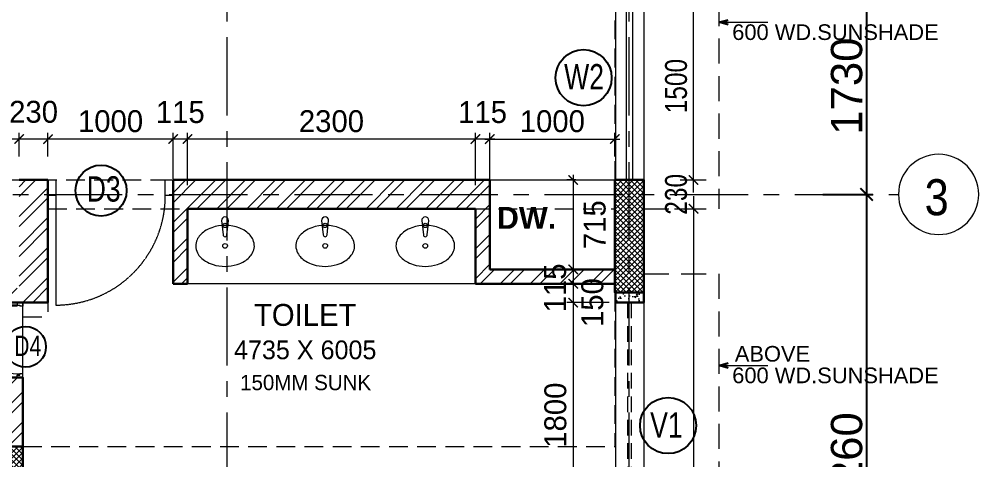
# Model space of a CAD drawing. Header units: millimetres. Extents: x -286480 to 108094, y -227925 to 10018.
# Drawn here: x -11843 to -4176, y -99844 to -96322 of the extents above; entities that cross this region are included whole.
import ezdxf
from ezdxf.enums import TextEntityAlignment as Align

# ---------------------------------------------------------------- set-up
doc = ezdxf.new("R2010")
doc.units = ezdxf.units.MM
doc.header["$LTSCALE"] = 100
doc.header["$MEASUREMENT"] = 0
doc.header["$PDMODE"] = 67
for name, pattern in [('CENTER', [2, 1.25, -0.25, 0.25, -0.25]), ('DASHED', [0.75, 0.5, -0.25]), ('DASHED2', [0.375, 0.25, -0.125])]:
    doc.linetypes.add(name, pattern=pattern)
doc.layers.get('0').update_dxf_attribs({"lineweight": 25})
for name, color, linetype, lineweight in [('A-ANNO-COLUMN-HATCH', 253, 'Continuous', 9), ('A-ANNO-DOOR', 40, 'Continuous', 18), ('A-ANNO-FIXTURE', 31, 'Continuous', 15), ('A-ANNO-GRID', 251, 'CENTER', 9), ('A-ANNO-TEXT', 7, 'Continuous', 25), ('A-ANNO-WALL', 1, 'Continuous', 30), ('AAC BLOCK HATCH', 253, 'Continuous', 5), ('ACC BLOCK', 211, 'Continuous', 30), ('beam', 3, 'Continuous', 20), ('dim', 7, 'Continuous', 13), ('DW-NO', 7, 'Continuous', 25), ('GLASS', 150, 'Continuous', 5), ('GRID TAB', 21, 'Continuous', 5), ('projection', 200, 'DASHED', 18), ('S-COL', 4, 'Continuous', 30), ('text', 7, 'Continuous', 9), ('WALL HATCH', 24, 'Continuous', 9)]:
    doc.layers.add(name, color=color, linetype=linetype, lineweight=lineweight)
doc.layers.add('DIM1', color=132, linetype='Continuous')
doc.styles.add('ARIAL', font='arial.ttf', dxfattribs={"width": 0.8})
doc.styles.add('CENTURY-GOTHIC', font='GOTHIC.TTF', dxfattribs={"height": 175})
doc.styles.add('GOTHIC-TITLE', font='GOTHIC.TTF', dxfattribs={"width": 0.9, "height": 20})
doc.styles.add('SIZE', font='arial.ttf', dxfattribs={"width": 0.75, "height": 200})
doc.styles.get("Standard").update_dxf_attribs({"font": 'sanss___.ttf'})
doc.styles.add('Tower', font='arial.ttf', dxfattribs={"height": 250})
doc.dimstyles.new('1.125', dxfattribs={"dimtxt": 175, "dimasz": 75, "dimexe": 50, "dimexo": 50, "dimgap": 50, "dimtad": 1, "dimdec": 0, "dimrnd": 5, "dimzin": 0, "dimdsep": 46, "dimtxsty": 'CENTURY-GOTHIC', "dimblk": 'ARCHTICK', "dimcen": 5, "dimdle": 40, "dimclrd": 256, "dimclre": 8, "dimclrt": 213, "dimadec": 0, "dimazin": 0, "dimtfac": 1, "dimtdec": 0, "dimtofl": 0, "dimtmove": 2, "dimatfit": 2, "dimldrblk": 'OPEN30', "dimfxl": 80, "dimtolj": 1, "dimtzin": 0, "dimlwd": 15, "dimlwe": 9, "dimarcsym": 1})
doc.dimstyles.new('D 75', dxfattribs={"dimtxt": 175, "dimasz": 75, "dimexe": 100, "dimexo": 100, "dimgap": 50, "dimtad": 1, "dimdec": 0, "dimrnd": 5, "dimzin": 0, "dimdsep": 46, "dimtxsty": 'ARIAL', "dimblk": 'ARCHTICK', "dimcen": 0.09, "dimdle": 100, "dimclrd": 256, "dimclrt": 256, "dimadec": 0, "dimazin": 0, "dimtfac": 1, "dimtdec": 0, "dimtix": 1, "dimtofl": 0, "dimtmove": 1, "dimatfit": 3, "dimfxl": 135, "dimtolj": 1, "dimtzin": 0, "dimlwd": 9, "dimlwe": 9, "dimarcsym": 0})
doc.dimstyles.new('IIITD_WD_L @ 100', dxfattribs={"dimscale": 100, "dimtxt": 2.5, "dimasz": 1, "dimexe": 0.5, "dimexo": 0.25, "dimgap": 0.3, "dimtad": 1, "dimdec": 0, "dimrnd": 1, "dimzin": 0, "dimdsep": 46, "dimtxsty": 'Standard', "dimblk": 'ARCHTICK', "dimcen": 0.2, "dimdle": 1, "dimclrd": 8, "dimclre": 8, "dimadec": 0, "dimazin": 0, "dimtfac": 1, "dimtdec": 0, "dimtofl": 0, "dimtmove": 0, "dimatfit": 0, "dimfxl": 2, "dimtolj": 1, "dimtzin": 0, "dimlwd": -1, "dimlwe": -1, "dimarcsym": 0})
pattern_1 = [(45, (15.22, 34476.79), (-119.32427, 119.32427), []), (45, (94.77, 34476.79), (-119.32427, 119.32427), [])]

# ---------------------------------------------------------------- blocks, each defined once
blk = doc.blocks.new('_ArchTick')
at = {"const_width": 0.15}
blk.add_lwpolyline([(-0.5, -0.5), (0.5, 0.5)], dxfattribs=at)
blk = doc.blocks.new('*D47')
at = {"layer": 'Defpoints', "color": 0, "ltscale": 0.1, "transparency": 16777216}
for p in [(-6707.7, -97836.3), (-6671.8, -103841.7, 11.6), (-6459.1, -103841.8)]:
    blk.add_point(p, dxfattribs=at)
at = {"layer": 'dim', "lineweight": 9, "ltscale": 0.1, "transparency": 16777216}
blk.add_line((-6454.7, -97736.5), (-6459.2, -103941.8), dxfattribs=at)
at = {"layer": 'dim', "color": 0, "lineweight": 9, "ltscale": 0.1, "transparency": 16777216}
for p, q in [((-6607.7, -97836.4), (-6354.8, -97836.5)), ((-6571.8, -103841.8), (-6359.1, -103841.9))]:
    blk.add_line(p, q, dxfattribs=at)
at = {"layer": 'dim', "lineweight": 9, "ltscale": 0.1, "transparency": 16777216, "xscale": 75, "yscale": 75, "zscale": 75}
for p, rotation in [((-6454.8, -97836.5), 89.95871257011112), ((-6459.1, -103841.8), 269.9587125701111)]:
    blk.add_blockref('_ArchTick', p, dxfattribs=dict(at, rotation=rotation))
at = {"layer": 'dim', "ltscale": 0.1, "transparency": 16777216, "insert": (-6596.3, -100839), "char_height": 175, "attachment_point": 5, "rotation": 89.95871, "style": 'ARIAL'}
blk.add_mtext('\\A1;6005', dxfattribs=at)
blk = doc.blocks.new('*D49')
at = {"layer": 'Defpoints', "color": 0, "ltscale": 0.1, "transparency": 16777216}
for p in [(-6662, -97606.8), (-6454.7, -97606.8), (-6697.7, -97836.3, 3)]:
    blk.add_point(p, dxfattribs=at)
at = {"layer": 'dim', "color": 0, "lineweight": 9, "ltscale": 0.1, "transparency": 16777216}
for p, q in [((-6562, -97606.8), (-6354.7, -97606.8)), ((-6597.7, -97836.3), (-6354.7, -97836.3))]:
    blk.add_line(p, q, dxfattribs=at)
at = {"layer": 'dim', "lineweight": 9, "ltscale": 0.1, "transparency": 16777216}
for p, q in [((-6454.7, -97606.8), (-6454.7, -97531.8)), ((-6454.7, -97836.3), (-6454.7, -97911.3))]:
    blk.add_line(p, q, dxfattribs=at)
at = {"layer": 'dim', "lineweight": 9, "ltscale": 0.1, "transparency": 16777216, "xscale": 75, "yscale": 75, "zscale": 75}
for p, rotation in [((-6454.7, -97606.8), 270), ((-6454.7, -97836.3), 90)]:
    blk.add_blockref('_ArchTick', p, dxfattribs=dict(at, rotation=rotation))
at = {"layer": 'dim', "ltscale": 0.1, "transparency": 16777216, "insert": (-6594.1, -97721.5), "char_height": 175, "attachment_point": 5, "rotation": 90, "style": 'ARIAL'}
blk.add_mtext('\\A1;230', dxfattribs=at)
blk = doc.blocks.new('*D50')
at = {"layer": 'Defpoints', "color": 0, "ltscale": 0.1, "transparency": 16777216}
for p in [(-6791, -96106.1), (-6454.7, -96106.1), (-6652, -97606.8)]:
    blk.add_point(p, dxfattribs=at)
at = {"layer": 'dim', "lineweight": 9, "ltscale": 0.1, "transparency": 16777216}
blk.add_line((-6454.7, -97706.8), (-6454.7, -96006.1), dxfattribs=at)
at = {"layer": 'dim', "color": 0, "lineweight": 9, "ltscale": 0.1, "transparency": 16777216}
for p, q in [((-6691, -96106.1), (-6354.7, -96106.1)), ((-6552, -97606.8), (-6354.7, -97606.8))]:
    blk.add_line(p, q, dxfattribs=at)
at = {"layer": 'dim', "lineweight": 9, "ltscale": 0.1, "transparency": 16777216, "xscale": 75, "yscale": 75, "zscale": 75}
for p, rotation in [((-6454.7, -96106.1), 90), ((-6454.7, -97606.8), 270)]:
    blk.add_blockref('_ArchTick', p, dxfattribs=dict(at, rotation=rotation))
at = {"layer": 'dim', "ltscale": 0.1, "transparency": 16777216, "insert": (-6594.1, -96856.4), "char_height": 175, "attachment_point": 5, "rotation": 90, "style": 'ARIAL'}
blk.add_mtext('\\A1;1500', dxfattribs=at)
blk = doc.blocks.new('ABL_Door_S - 1000 x 2100-11-3 Second Floor Lvl')
for p, q in [((-500, 37.5), (-450, 37.5)), ((-500, -37.5), (-500, 37.5)), ((-450, 37.5), (-450, -2.5)), ((450, 37.5), (450, -2.5)), ((500, 37.5), (450, 37.5)), ((500, -37.5), (500, 37.5)), ((-500, -37.5), (-465, -37.5)), ((-465, -2.5), (-450, -2.5)), ((-465, -37.5), (-465, -2.5)), ((-450, -37.5), (-465, -37.5)), ((465, -2.5), (450, -2.5)), ((465, -37.5), (465, -2.5)), ((500, -37.5), (465, -37.5))]:
    blk.add_line(p, q)
at = {"lineweight": 18}
for p, q in [((-465, -37.5), (-465, -902.4)), ((-450, -37.5), (-450, -902.5))]:
    blk.add_line(p, q, dxfattribs=at)
blk.add_arc((-450, -2.5), 900, 269.04503, 0)
blk = doc.blocks.new('door-700')
at = {"linetype": 'Continuous'}
for p, q in [((-50, 100), (-50, 800)), ((-800, 100), (-800, 0)), ((0, 100), (0, 0))]:
    blk.add_line(p, q, dxfattribs=at)
at = {"linetype": 'DASHED2', "ltscale": 0.1}
blk.add_arc((-50, 100), 700, 90, 180, dxfattribs=at)
at = {"linetype": 'Continuous'}
for points in [[(-750, 0), (-800, 0), (-800, 100), (-750, 100)], [(0, 0), (-50, 0), (-50, 100), (0, 100)]]:
    blk.add_3dface(points, dxfattribs=at)
blk = doc.blocks.new('A$C618E22CC-flat-4')
at = {"ltscale": 0.005}
for p, q in [((229.2, -124.8), (122.1, -168.1)), ((149.2, -217.7), (243.5, -151.1))]:
    blk.add_line(p, q, dxfattribs=at)
at = {"ltscale": 0.005, "elevation": 0}
blk.add_lwpolyline([(426.4, -301.1, 0.121913), (468.7, -261.9, 0.073987), (487.8, -221.3, 0.061779), (496.1, -172.9, 0.061635), (491.2, -108.7, 0.150175), (399.1, 60.4, 0.061576), (347.8, 99.3, 0.060614), (302.5, 118.5, 0.07262), (258, 124.6, 0.233645), (164.7, 78.2, 0.076611), (143.6, 39.5, 0.064134), (133, -7.5, 0.05407), (133.6, -60, 0.177775), (237.1, -258.6, 0.063284), (289.1, -294.9, 0.062742), (334.4, -311.7, 0.075083), (378.5, -315.1, 0.10593)], format="xyb", close=True, dxfattribs=at)
at = {"ltscale": 0.005}
for centre, major_axis in [((314.1, -95.5), (8.7, -16.5)), ((170.5, -173.8), (8.3, -15.7))]:
    blk.add_ellipse(centre, major_axis=major_axis, ratio=0.999906, dxfattribs=at)
for centre, major_axis, start_param, end_param in [((236.3, -137.9), (7, -13.3), 0.014498, 3.156088), ((136.3, -192.5), (-13.2, 25), 0.038667, 3.131918)]:
    blk.add_ellipse(centre, major_axis=major_axis, ratio=0.999906, start_param=start_param, end_param=end_param, dxfattribs=at)
blk = doc.blocks.new('*D80')
at = {"layer": 'Defpoints', "color": 0, "ltscale": 0.1, "transparency": 16777216}
for p in [(-7083.3, -97279.8), (-7083.3, -97469.6), (-8083.3, -97679.9)]:
    blk.add_point(p, dxfattribs=at)
at = {"layer": 'dim', "lineweight": 15, "ltscale": 0.1, "transparency": 16777216}
blk.add_line((-8123.3, -97279.8), (-7043.3, -97279.8), dxfattribs=at)
at = {"layer": 'dim', "color": 8, "lineweight": 9, "ltscale": 0.1, "transparency": 16777216}
for p, q in [((-8083.3, -97629.9), (-8083.3, -97229.8)), ((-7083.3, -97419.6), (-7083.3, -97229.8))]:
    blk.add_line(p, q, dxfattribs=at)
at = {"layer": 'dim', "lineweight": 15, "ltscale": 0.1, "transparency": 16777216, "xscale": 75, "yscale": 75, "zscale": 75, "rotation": 180}
blk.add_blockref('_ArchTick', (-8083.3, -97279.8), dxfattribs=at)
at = {"layer": 'dim', "lineweight": 15, "ltscale": 0.1, "transparency": 16777216, "xscale": 75, "yscale": 75, "zscale": 75}
blk.add_blockref('_ArchTick', (-7083.3, -97279.8), dxfattribs=at)
at = {"layer": 'dim', "color": 213, "ltscale": 0.1, "transparency": 16777216, "insert": (-7583.3, -97137.9), "char_height": 175, "attachment_point": 5, "style": 'CENTURY-GOTHIC'}
blk.add_mtext('\\A1;1000', dxfattribs=at)
blk = doc.blocks.new('_Open30')
at = {"color": 0, "linetype": 'ByBlock', "lineweight": -2}
for p, q in [((-1, 0.27), (0, 0)), ((0, 0), (-1, -0.27)), ((0, 0), (-1, 0))]:
    blk.add_line(p, q, dxfattribs=at)
blk = doc.blocks.new('*D81')
at = {"layer": 'Defpoints', "color": 0, "ltscale": 0.1, "transparency": 16777216}
for p in [(-8198.3, -97279.8), (-8083.3, -97679.9), (-8198.3, -97699.6)]:
    blk.add_point(p, dxfattribs=at)
at = {"layer": 'dim', "lineweight": 15, "ltscale": 0.1, "transparency": 16777216}
blk.add_line((-8043.3, -97279.8), (-8238.3, -97279.8), dxfattribs=at)
at = {"layer": 'dim', "color": 8, "lineweight": 9, "ltscale": 0.1, "transparency": 16777216}
for p, q in [((-8198.3, -97649.6), (-8198.3, -97229.8)), ((-8083.3, -97629.9), (-8083.3, -97229.8))]:
    blk.add_line(p, q, dxfattribs=at)
at = {"layer": 'dim', "lineweight": 15, "ltscale": 0.1, "transparency": 16777216, "xscale": 75, "yscale": 75, "zscale": 75, "rotation": 180}
blk.add_blockref('_ArchTick', (-8198.3, -97279.8), dxfattribs=at)
at = {"layer": 'dim', "lineweight": 15, "ltscale": 0.1, "transparency": 16777216, "xscale": 75, "yscale": 75, "zscale": 75}
blk.add_blockref('_ArchTick', (-8083.3, -97279.8), dxfattribs=at)
at = {"layer": 'dim', "color": 213, "ltscale": 0.1, "transparency": 16777216, "insert": (-8140.8, -97065.1), "char_height": 175, "attachment_point": 5, "style": 'CENTURY-GOTHIC'}
blk.add_mtext('\\A1;115', dxfattribs=at)
blk = doc.blocks.new('*D82')
at = {"layer": 'Defpoints', "color": 0, "ltscale": 0.1, "transparency": 16777216}
for p in [(-10498.3, -97279.8), (-10498.3, -97699.6), (-8198.3, -97699.6)]:
    blk.add_point(p, dxfattribs=at)
at = {"layer": 'dim', "lineweight": 15, "ltscale": 0.1, "transparency": 16777216}
blk.add_line((-8158.3, -97279.8), (-10538.3, -97279.8), dxfattribs=at)
at = {"layer": 'dim', "color": 8, "lineweight": 9, "ltscale": 0.1, "transparency": 16777216}
for p, q in [((-10498.3, -97649.6), (-10498.3, -97229.8)), ((-8198.3, -97649.6), (-8198.3, -97229.8))]:
    blk.add_line(p, q, dxfattribs=at)
at = {"layer": 'dim', "lineweight": 15, "ltscale": 0.1, "transparency": 16777216, "xscale": 75, "yscale": 75, "zscale": 75, "rotation": 180}
blk.add_blockref('_ArchTick', (-10498.3, -97279.8), dxfattribs=at)
at = {"layer": 'dim', "lineweight": 15, "ltscale": 0.1, "transparency": 16777216, "xscale": 75, "yscale": 75, "zscale": 75}
blk.add_blockref('_ArchTick', (-8198.3, -97279.8), dxfattribs=at)
at = {"layer": 'dim', "color": 213, "ltscale": 0.1, "transparency": 16777216, "insert": (-9348.3, -97137.9), "char_height": 175, "attachment_point": 5, "style": 'CENTURY-GOTHIC'}
blk.add_mtext('\\A1;2300', dxfattribs=at)
blk = doc.blocks.new('*D83')
at = {"layer": 'Defpoints', "color": 0, "ltscale": 0.1, "transparency": 16777216}
for p in [(-10613.3, -97279.8), (-10613.3, -97648.2), (-10498.3, -97699.6)]:
    blk.add_point(p, dxfattribs=at)
at = {"layer": 'dim', "lineweight": 15, "ltscale": 0.1, "transparency": 16777216}
blk.add_line((-10458.3, -97279.8), (-10653.3, -97279.8), dxfattribs=at)
at = {"layer": 'dim', "color": 8, "lineweight": 9, "ltscale": 0.1, "transparency": 16777216}
for p, q in [((-10613.3, -97598.2), (-10613.3, -97229.8)), ((-10498.3, -97649.6), (-10498.3, -97229.8))]:
    blk.add_line(p, q, dxfattribs=at)
at = {"layer": 'dim', "lineweight": 15, "ltscale": 0.1, "transparency": 16777216, "xscale": 75, "yscale": 75, "zscale": 75, "rotation": 180}
blk.add_blockref('_ArchTick', (-10613.3, -97279.8), dxfattribs=at)
at = {"layer": 'dim', "lineweight": 15, "ltscale": 0.1, "transparency": 16777216, "xscale": 75, "yscale": 75, "zscale": 75}
blk.add_blockref('_ArchTick', (-10498.3, -97279.8), dxfattribs=at)
at = {"layer": 'dim', "color": 213, "ltscale": 0.1, "transparency": 16777216, "insert": (-10555.8, -97065.1), "char_height": 175, "attachment_point": 5, "style": 'CENTURY-GOTHIC'}
blk.add_mtext('\\A1;115', dxfattribs=at)
blk = doc.blocks.new('*D84')
at = {"layer": 'Defpoints', "color": 0, "ltscale": 0.1, "transparency": 16777216}
for p in [(-11613.3, -97279.8), (-11613.3, -97469.5, 11.6), (-10613.3, -97648.2)]:
    blk.add_point(p, dxfattribs=at)
at = {"layer": 'dim', "lineweight": 15, "ltscale": 0.1, "transparency": 16777216}
blk.add_line((-10573.3, -97279.8), (-11653.3, -97279.8), dxfattribs=at)
at = {"layer": 'dim', "color": 8, "lineweight": 9, "ltscale": 0.1, "transparency": 16777216}
for p, q in [((-11613.3, -97419.5), (-11613.3, -97229.8)), ((-10613.3, -97598.2), (-10613.3, -97229.8))]:
    blk.add_line(p, q, dxfattribs=at)
at = {"layer": 'dim', "lineweight": 15, "ltscale": 0.1, "transparency": 16777216, "xscale": 75, "yscale": 75, "zscale": 75, "rotation": 180}
blk.add_blockref('_ArchTick', (-11613.3, -97279.8), dxfattribs=at)
at = {"layer": 'dim', "lineweight": 15, "ltscale": 0.1, "transparency": 16777216, "xscale": 75, "yscale": 75, "zscale": 75}
blk.add_blockref('_ArchTick', (-10613.3, -97279.8), dxfattribs=at)
at = {"layer": 'dim', "color": 213, "ltscale": 0.1, "transparency": 16777216, "insert": (-11113.3, -97137.9), "char_height": 175, "attachment_point": 5, "style": 'CENTURY-GOTHIC'}
blk.add_mtext('\\A1;1000', dxfattribs=at)
blk = doc.blocks.new('*D85')
at = {"layer": 'Defpoints', "color": 0, "ltscale": 0.1, "transparency": 16777216}
for p in [(-11843.3, -97279.8), (-11843.3, -97469.5), (-11613.3, -97469.5, 11.6)]:
    blk.add_point(p, dxfattribs=at)
at = {"layer": 'dim', "lineweight": 15, "ltscale": 0.1, "transparency": 16777216}
blk.add_line((-11573.3, -97279.8), (-11883.3, -97279.8), dxfattribs=at)
at = {"layer": 'dim', "color": 8, "lineweight": 9, "ltscale": 0.1, "transparency": 16777216}
for p, q in [((-11843.3, -97419.5), (-11843.3, -97229.8)), ((-11613.3, -97419.5), (-11613.3, -97229.8))]:
    blk.add_line(p, q, dxfattribs=at)
at = {"layer": 'dim', "lineweight": 15, "ltscale": 0.1, "transparency": 16777216, "xscale": 75, "yscale": 75, "zscale": 75, "rotation": 180}
blk.add_blockref('_ArchTick', (-11843.3, -97279.8), dxfattribs=at)
at = {"layer": 'dim', "lineweight": 15, "ltscale": 0.1, "transparency": 16777216, "xscale": 75, "yscale": 75, "zscale": 75}
blk.add_blockref('_ArchTick', (-11613.3, -97279.8), dxfattribs=at)
at = {"layer": 'dim', "color": 213, "ltscale": 0.1, "transparency": 16777216, "insert": (-11728.3, -97062.9), "char_height": 175, "attachment_point": 5, "style": 'CENTURY-GOTHIC'}
blk.add_mtext('\\A1;230', dxfattribs=at)
blk = doc.blocks.new('*D86')
at = {"layer": 'Defpoints', "color": 0, "ltscale": 0.1, "transparency": 16777216}
for p in [(-13043.2, -97279.8), (-13043.2, -97469.5), (-11843.3, -97469.5)]:
    blk.add_point(p, dxfattribs=at)
at = {"layer": 'dim', "lineweight": 15, "ltscale": 0.1, "transparency": 16777216}
blk.add_line((-11803.3, -97279.8), (-13083.2, -97279.8), dxfattribs=at)
at = {"layer": 'dim', "color": 8, "lineweight": 9, "ltscale": 0.1, "transparency": 16777216}
for p, q in [((-13043.2, -97419.5), (-13043.2, -97229.8)), ((-11843.3, -97419.5), (-11843.3, -97229.8))]:
    blk.add_line(p, q, dxfattribs=at)
at = {"layer": 'dim', "lineweight": 15, "ltscale": 0.1, "transparency": 16777216, "xscale": 75, "yscale": 75, "zscale": 75, "rotation": 180}
blk.add_blockref('_ArchTick', (-13043.2, -97279.8), dxfattribs=at)
at = {"layer": 'dim', "lineweight": 15, "ltscale": 0.1, "transparency": 16777216, "xscale": 75, "yscale": 75, "zscale": 75}
blk.add_blockref('_ArchTick', (-11843.3, -97279.8), dxfattribs=at)
at = {"layer": 'dim', "color": 213, "ltscale": 0.1, "transparency": 16777216, "insert": (-12443.2, -97137.9), "char_height": 175, "attachment_point": 5, "style": 'CENTURY-GOTHIC'}
blk.add_mtext('\\A1;1200', dxfattribs=at)
blk = doc.blocks.new('*D87')
at = {"layer": 'Defpoints', "color": 0, "ltscale": 0.1, "transparency": 16777216}
for p in [(-7346.9, -97606.8), (-7416.5, -98321.8), (-7346.9, -98321.8)]:
    blk.add_point(p, dxfattribs=at)
at = {"layer": 'dim', "color": 8, "lineweight": 9, "ltscale": 0.1, "transparency": 16777216}
for p, q in [((-7396.9, -97606.8), (-7466.5, -97606.8)), ((-7396.9, -98321.8), (-7466.5, -98321.8))]:
    blk.add_line(p, q, dxfattribs=at)
at = {"layer": 'dim', "lineweight": 15, "ltscale": 0.1, "transparency": 16777216}
blk.add_line((-7416.5, -97566.8), (-7416.5, -98361.8), dxfattribs=at)
at = {"layer": 'dim', "lineweight": 15, "ltscale": 0.1, "transparency": 16777216, "xscale": 75, "yscale": 75, "zscale": 75}
for p, rotation in [((-7416.5, -97606.8), 90), ((-7416.5, -98321.8), 270)]:
    blk.add_blockref('_ArchTick', p, dxfattribs=dict(at, rotation=rotation))
at = {"layer": 'dim', "color": 213, "ltscale": 0.1, "transparency": 16777216, "insert": (-7244.3, -97964.3), "char_height": 175, "attachment_point": 5, "rotation": 90, "style": 'CENTURY-GOTHIC'}
blk.add_mtext('\\A1;715', dxfattribs=at)
blk = doc.blocks.new('*D88')
at = {"layer": 'Defpoints', "color": 0, "ltscale": 0.1, "transparency": 16777216}
for p in [(-7346.9, -98321.8), (-7416.5, -98436.8), (-7241.6, -98436.8)]:
    blk.add_point(p, dxfattribs=at)
at = {"layer": 'dim', "lineweight": 15, "ltscale": 0.1, "transparency": 16777216}
blk.add_line((-7416.5, -98281.8), (-7416.5, -98476.8), dxfattribs=at)
at = {"layer": 'dim', "color": 8, "lineweight": 9, "ltscale": 0.1, "transparency": 16777216}
for p, q in [((-7396.9, -98321.8), (-7466.5, -98321.8)), ((-7291.6, -98436.8), (-7466.5, -98436.8))]:
    blk.add_line(p, q, dxfattribs=at)
at = {"layer": 'dim', "lineweight": 15, "ltscale": 0.1, "transparency": 16777216, "xscale": 75, "yscale": 75, "zscale": 75}
for p, rotation in [((-7416.5, -98321.8), 90), ((-7416.5, -98436.8), 270)]:
    blk.add_blockref('_ArchTick', p, dxfattribs=dict(at, rotation=rotation))
at = {"layer": 'dim', "color": 213, "ltscale": 0.1, "transparency": 16777216, "insert": (-7560.7, -98469.6), "char_height": 175, "attachment_point": 5, "rotation": 90, "style": 'CENTURY-GOTHIC'}
blk.add_mtext('\\A1;115', dxfattribs=at)
blk = doc.blocks.new('*D95')
at = {"layer": 'Defpoints', "color": 0, "ltscale": 0.1, "transparency": 16777216}
for p in [(-7241.6, -98436.8), (-7416.5, -98586.8), (-7180.4, -98586.8)]:
    blk.add_point(p, dxfattribs=at)
at = {"layer": 'dim', "color": 8, "lineweight": 9, "ltscale": 0.1, "transparency": 16777216}
for p, q in [((-7291.6, -98436.8), (-7466.5, -98436.8)), ((-7230.4, -98586.8), (-7466.5, -98586.8))]:
    blk.add_line(p, q, dxfattribs=at)
at = {"layer": 'dim', "lineweight": 15, "ltscale": 0.1, "transparency": 16777216}
blk.add_line((-7416.5, -98396.8), (-7416.5, -98626.8), dxfattribs=at)
at = {"layer": 'dim', "lineweight": 15, "ltscale": 0.1, "transparency": 16777216, "xscale": 75, "yscale": 75, "zscale": 75}
for p, rotation in [((-7416.5, -98436.8), 90), ((-7416.5, -98586.8), 270)]:
    blk.add_blockref('_ArchTick', p, dxfattribs=dict(at, rotation=rotation))
at = {"layer": 'dim', "color": 213, "ltscale": 0.1, "transparency": 16777216, "insert": (-7262.8, -98586.8), "char_height": 175, "attachment_point": 5, "rotation": 90, "style": 'CENTURY-GOTHIC'}
blk.add_mtext('\\A1;150', dxfattribs=at)
blk = doc.blocks.new('*D96')
at = {"layer": 'Defpoints', "color": 0, "ltscale": 0.1, "transparency": 16777216}
for p in [(-7078.3, -98586.8), (-7416.5, -100386.7), (-7078.1, -100386.7, 9.5)]:
    blk.add_point(p, dxfattribs=at)
at = {"layer": 'dim', "color": 8, "lineweight": 9, "ltscale": 0.1, "transparency": 16777216}
for p, q in [((-7128.3, -98586.8), (-7466.5, -98586.8)), ((-7128.1, -100386.7), (-7466.5, -100386.7))]:
    blk.add_line(p, q, dxfattribs=at)
at = {"layer": 'dim', "lineweight": 15, "ltscale": 0.1, "transparency": 16777216}
blk.add_line((-7416.5, -98546.8), (-7416.5, -100426.7), dxfattribs=at)
at = {"layer": 'dim', "lineweight": 15, "ltscale": 0.1, "transparency": 16777216, "xscale": 75, "yscale": 75, "zscale": 75}
for p, rotation in [((-7416.5, -98586.8), 90), ((-7416.5, -100386.7), 270)]:
    blk.add_blockref('_ArchTick', p, dxfattribs=dict(at, rotation=rotation))
at = {"layer": 'dim', "color": 213, "ltscale": 0.1, "transparency": 16777216, "insert": (-7558.4, -99486.7), "char_height": 175, "attachment_point": 5, "rotation": 90, "style": 'CENTURY-GOTHIC'}
blk.add_mtext('\\A1;1800', dxfattribs=at)
blk = doc.blocks.new('GRIDTAB')
at = {"layer": 'GRID TAB', "ltscale": 0.1}
blk.add_circle((4668008.8, 8270544.3), 334.3, dxfattribs=at)
at = {"layer": 'GRID TAB', "ltscale": 0.1, "style": 'GOTHIC-TITLE', "width": 0.9}
blk.add_attdef('1', text='', height=300, dxfattribs=at).set_placement((4667992.4, 8270418.2), align=Align.CENTER)
blk = doc.blocks.new('*D227')
at = {"layer": 'Defpoints', "color": 0, "ltscale": 0.5, "transparency": 16777216}
for p in [(-5446.5, -97721.8, 20.1), (-5071.7, -97721.8), (-5772.6, -101981.8, -0.6)]:
    blk.add_point(p, dxfattribs=at)
at = {"layer": 'DIM1', "color": 8, "ltscale": 0.5, "transparency": 16777216}
for p, q in [((-5071.7, -102081.8), (-5071.7, -97621.8)), ((-5421.5, -97721.8), (-5021.7, -97721.8)), ((-5747.6, -101981.8), (-5021.7, -101981.8))]:
    blk.add_line(p, q, dxfattribs=at)
at = {"layer": 'DIM1', "color": 8, "ltscale": 0.5, "transparency": 16777216, "xscale": 100, "yscale": 100, "zscale": 100}
for p, rotation in [((-5071.7, -97721.8), 90), ((-5071.7, -101981.8), 270)]:
    blk.add_blockref('_ArchTick', p, dxfattribs=dict(at, rotation=rotation))
at = {"layer": 'DIM1', "color": 0, "ltscale": 0.5, "transparency": 16777216, "insert": (-5230.7, -99851.8), "char_height": 250, "attachment_point": 5, "rotation": 90}
blk.add_mtext('\\A1;4260', dxfattribs=at)
blk = doc.blocks.new('*D228')
at = {"layer": 'Defpoints', "color": 0, "ltscale": 0.5, "transparency": 16777216}
for p in [(-5454.6, -95991.8, -5.7), (-5071.7, -95991.8), (-5438.3, -97721.8, 20.1)]:
    blk.add_point(p, dxfattribs=at)
at = {"layer": 'DIM1', "color": 8, "ltscale": 0.5, "transparency": 16777216}
for p, q in [((-5071.7, -97821.8), (-5071.7, -95891.8)), ((-5429.6, -95991.8), (-5021.7, -95991.8)), ((-5413.3, -97721.8), (-5021.7, -97721.8))]:
    blk.add_line(p, q, dxfattribs=at)
at = {"layer": 'DIM1', "color": 8, "ltscale": 0.5, "transparency": 16777216, "xscale": 100, "yscale": 100, "zscale": 100}
for p, rotation in [((-5071.7, -95991.8), 90), ((-5071.7, -97721.8), 270)]:
    blk.add_blockref('_ArchTick', p, dxfattribs=dict(at, rotation=rotation))
at = {"layer": 'DIM1', "color": 0, "ltscale": 0.5, "transparency": 16777216, "insert": (-5230.7, -96856.8), "char_height": 250, "attachment_point": 5, "rotation": 90}
blk.add_mtext('\\A1;1730', dxfattribs=at)

msp = doc.modelspace()

# ---------------------------------------------------------------- hatches: boundary and pattern name
at = {"layer": 'A-ANNO-COLUMN-HATCH', "lineweight": 9, "ltscale": 0.1}
h = msp.add_hatch(dxfattribs=at)
h.set_pattern_fill('ANSI37', color=256, scale=250)
h.set_pattern_definition([(45, (-133322.718, -26179.93), (-22.097087, 22.097087), []), (135, (-133322.718, -26179.93), (-22.097087, -22.097087), [])])
h.paths.add_polyline_path([(-6853.3, -98506.9), (-6853.3, -97606.8), (-7083.3, -97606.8), (-7083.3, -98506.8)])
h = msp.add_hatch(dxfattribs=at)
h.set_pattern_fill('ANSI37', color=256, scale=250)
h.set_pattern_definition([(45, (-138282.718, -28309.87), (-22.097087, 22.097087), []), (135, (-138282.718, -28309.87), (-22.097087, -22.097087), [])])
h.paths.add_polyline_path([(-11813.2, -100636.9), (-11813.3, -99736.7), (-12043.3, -99736.7), (-12043.2, -100636.9)])
at = {"layer": 'AAC BLOCK HATCH'}
h = msp.add_hatch(dxfattribs=at)
h.set_pattern_fill('AR-CONC', color=256, scale=15, style=0)
h.set_pattern_definition([(50, (0, 0), (107.58903, -9.41282), [11.25, -123.75]), (355, (0, 0), (-20.8127, 112.82882), [9, -99]), (100.45144, (8.97, -0.78), (86.77633, 103.416), [9.56103, -105.17132]), (46.1842, (0, 30), (160.0862, -24.8279), [16.875, -185.625]), (96.63564, (13.34, 27.93), (140.1993, 146.1178), [14.34155, -157.75706]), (351.18416, (0, 30), (140.1993, 146.1178), [13.5, -148.5]), (21, (15, 22.5), (89.53606, -60.39283), [11.25, -123.75]), (326, (15, 22.5), (36.4973, 108.77251), [9, -99]), (71.45144, (22.46, 17.47), (126.03336, 48.37967), [9.56103, -105.17132]), (37.5, (0, 0), (1.823978, 49.934078), [0, -97.8, 0, -100.5, 0, -99.375]), (7.5, (0, 0), (39.46043, 59.161757), [0, -57.3, 0, -95.55, 0, -37.875]), (327.5, (-33.45, 0), (80.073365, -3.38323), [0, -37.5, 0, -117, 0, -155.25]), (317.5, (-48.45, 0), (87.477925, 15.015747), [0, -48.75, 0, -77.7, 0, -110.25])])
h.paths.add_polyline_path([(-6853.3, -98506.8), (-7078.3, -98506.8), (-7078.3, -98586.8), (-6853.3, -98586.8)])
at = {"layer": 'WALL HATCH', "ltscale": 0.1}
h = msp.add_hatch(dxfattribs=at)
h.set_pattern_fill('ANSI32', color=256, scale=450, style=0)
h.set_pattern_definition(pattern_1)
h.paths.add_polyline_path([(-13043.3, -99429.7), (-13043.3, -99081.6)], flags=17)
h.paths.add_polyline_path([(-12443.6, -99736.7), (-12443.6, -99966.7), (-12045.9, -99966.7), (-12045.9, -99736.7)], flags=17)
h.paths.add_polyline_path([(-13043.3, -103316.8), (-13043.3, -98586.8), (-11613.3, -98586.8), (-11613.3, -97606.8), (-11843.3, -97606.8), (-11843.3, -98471.8), (-13043.3, -98471.8), (-13043.3, -98356.8), (-13273.3, -98356.8), (-13273.3, -103316.7)])
h = msp.add_hatch(dxfattribs=at)
h.set_pattern_fill('ANSI32', color=256, scale=450, style=0)
h.set_pattern_definition([(45, (-250, 0), (-119.32427, 119.32427), []), (45, (-170.45, 0), (-119.32427, 119.32427), [])])
h.paths.add_polyline_path([(-10498.3, -97836.8), (-8198.3, -97836.8), (-8198.3, -98436.8), (-7083.4, -98436.7), (-7083.4, -98321.7), (-8083.3, -98321.7), (-8083.3, -97606.8), (-10613.3, -97606.8), (-10613.3, -98436.7), (-10498.3, -98436.8)])
h = msp.add_hatch(dxfattribs=at)
h.set_pattern_fill('ANSI32', color=256, scale=450, style=0)
h.set_pattern_definition(pattern_1)
h.paths.add_polyline_path([(-11813.3, -99186.8), (-12043.3, -99186.8), (-12043.3, -99736.7), (-11813.3, -99736.7)])

# ---------------------------------------------------------------- linework, layer by layer
at = {"layer": 'A-ANNO-DOOR'}
for p, q in [((-8083.3, -97606.8, 29.7), (-7083.3, -97606.8, 29.7)), ((-11813.3, -99186.8, 39), (-11813.3, -98586.8, 29.7))]:
    msp.add_line(p, q, dxfattribs=at)
at = {"layer": 'A-ANNO-FIXTURE', "ltscale": 0.1}
msp.add_line((-8198.3, -98436.8, 29.7), (-10498.3, -98436.8, 29.7), dxfattribs=at)
at = {"layer": 'A-ANNO-GRID', "ltscale": 5}
for p, q in [((-10180.8, -106090.6, -2.6), (-10180.8, -89844.4, -2.6)), ((-6968.3, -106090.6, -2.6), (-6968.3, -89844.4, -2.6)), ((-30644.8, -97721.8, 29.7), (-4817.6, -97721.8, 29.7))]:
    msp.add_line(p, q, dxfattribs=at)
at = {"layer": 'A-ANNO-WALL', "ltscale": 0.1}
for p, q in [((-11843.3, -97606.8, 29.7), (-11613.3, -97606.8, 29.7)), ((-11613.3, -97606.8, 29.7), (-11613.3, -98586.8, 29.7)), ((-10613.3, -97606.8, 29.7), (-8083.3, -97606.8, 29.7)), ((-10613.3, -97606.8, 29.7), (-10613.3, -98436.8, 29.7)), ((-8083.3, -97606.8, 29.7), (-8083.3, -98321.8, 29.7)), ((-10498.3, -97836.8, 29.7), (-8198.3, -97836.8, 29.7)), ((-10498.3, -97836.8, 29.7), (-10498.3, -98436.8, 29.7)), ((-8198.3, -97836.8, 29.7), (-8198.3, -98436.8, 29.7)), ((-8198.3, -97836.8, 29.7), (-8198.3, -98436.8, 29.7)), ((-8083.3, -98321.8, 29.7), (-7083.3, -98321.8, 29.7)), ((-10498.3, -98436.8, 29.7), (-10613.3, -98436.8, 29.7)), ((-8198.3, -98436.8, 29.7), (-7083.3, -98436.8, 29.7)), ((-13043.3, -98586.8, 29.7), (-11613.3, -98586.8, 29.7))]:
    msp.add_line(p, q, dxfattribs=at)
at = {"layer": 'A-ANNO-WALL', "elevation": 41.3}
msp.add_lwpolyline([(-11813.3, -99736.7), (-11813.3, -99186.8), (-12043.3, -99186.8), (-12043.3, -99736.7)], dxfattribs=at)
at = {"layer": 'ACC BLOCK', "ltscale": 0.5}
for p, q in [((-7078.3, -98586.8, 29.7), (-7078.3, -98506.8, 12)), ((-6853.3, -98495.9, -8.6), (-6853.3, -98586.8, 41.3)), ((-6853.3, -98586.8, 29.7), (-7078.3, -98586.8, 29.7))]:
    msp.add_line(p, q, dxfattribs=at)
at = {"layer": 'beam', "linetype": 'DASHED2', "ltscale": 6}
for p, q in [((-6853.3, -94981.8, 45.6), (-6853.3, -97606.8, -2.6)), ((-7083.3, -96106.8, 24.9), (-7083.3, -97606.8, -2.6)), ((-13043.3, -97606.8, 29.7), (-7083.3, -97606.8, -2.6)), ((-11613.3, -97836.8, 29.7), (-11613.3, -98701.8, 29.7)), ((-11613.3, -97836.8, 29.7), (-7078.3, -97836.8, 29.7)), ((-7083.2, -98506.8, 29.7), (-7083.2, -99736.5, 23.5)), ((-6853.3, -98495.9, -8.6), (-6853.2, -103166.7, 6.2)), ((-11813.3, -99736.7, 41.3), (-11813.3, -98701.8, 41.3)), ((-11813.3, -98701.8, 29.7), (-11613.3, -98701.8, 29.7)), ((-11813.3, -99736.7, 29.7), (-7083.2, -99736.5, 70.5))]:
    msp.add_line(p, q, dxfattribs=at)
at = {"layer": 'DW-NO', "color": 51}
for centre, radius in [((-7333.8, -96789.6, -352.9), 224.4), ((-11189.3, -97691.9, -275.6), 203.6), ((-11792.2, -98940.5, -275.6), 162.8), ((-6658.4, -99569.9, -120.4), 224.4)]:
    msp.add_circle(centre, radius, dxfattribs=at)
at = {"layer": 'GLASS', "ltscale": 0.1}
for p, q in [((-7078.3, -96106.8, -2.6), (-7078.3, -97606.8, -2.6)), ((-6993.3, -96106.8, 29.7), (-6993.3, -97606.8, 29.7)), ((-6943.3, -96106.8, 29.7), (-6943.3, -97606.8, 29.7)), ((-6853.3, -96106.8, -2.6), (-6853.3, -97606.8, -2.6))]:
    msp.add_line(p, q, dxfattribs=at)
at = {"layer": 'GLASS', "ltscale": 0.1, "extrusion": (0.000177257, 0.059341, 0.998238)}
for p, q in [((-7078.3, -98586.8, 29.7), (-7078.3, -100386.7, 29.7)), ((-6853.3, -98586.8, 22.1), (-6853.3, -100386.7, 31.5))]:
    msp.add_line(p, q, dxfattribs=at)
at = {"layer": 'GLASS', "linetype": 'DASHED2', "ltscale": 5, "extrusion": (0.000177257, 0.059341, 0.998238)}
for p, q in [((-6982.9, -98586.8, 29.7), (-6982.8, -100386.7, 29.7)), ((-6952.9, -98586.8, 29.7), (-6952.8, -100386.7, 29.7))]:
    msp.add_line(p, q, dxfattribs=at)
at = {"layer": 'projection', "color": 21, "ltscale": 4}
for p, q in [((-6253.1, -95876.8, 62), (-6253.1, -97836.8, 53.8)), ((-6853.1, -97836.8, 54.8), (-6253.1, -97836.8, 54.8)), ((-6853.1, -98356.8, 29.7), (-6253.1, -98356.8, 29.7)), ((-6253.1, -98357, 52.7), (-6253.1, -100616.7, 52.7))]:
    msp.add_line(p, q, dxfattribs=at)
at = {"layer": 'S-COL', "ltscale": 0.1, "elevation": 29.7}
for points in [[(-6853.3, -98506.8), (-6853.3, -97606.8), (-7083.3, -97606.8), (-7083.3, -98506.8)], [(-11813.3, -100636.9), (-11813.3, -99736.7), (-12043.3, -99736.7), (-12043.3, -100636.9)]]:
    msp.add_lwpolyline(points, close=True, dxfattribs=at)

# ---------------------------------------------------------------- block references
at = {"layer": 'A-ANNO-DOOR', "extrusion": (-1.89834e-19, 2.34454e-12, -1), "xscale": -1.250083535472736, "yscale": 1.250083535472736, "zscale": -1.250083535472736, "rotation": 180}
msp.add_blockref('door-700', (11613.3, -97606.8, -41.3), dxfattribs=at)
at = {"layer": 'A-ANNO-DOOR', "extrusion": (0.003406, -4.86697e-14, 0.999994), "xscale": 0.5999617992887444, "yscale": 0.5999617992887444, "zscale": 0.5999617992887444, "rotation": 270}
msp.add_blockref('ABL_Door_S - 1000 x 2100-11-3 Second Floor Lvl', (-11835.9, -98886.8, 1), dxfattribs=at)
at = {"layer": 'A-ANNO-FIXTURE', "ltscale": 0.1, "extrusion": (8.53162e-12, 5.06706e-12, -1), "xscale": -1, "zscale": -1, "rotation": 118.4563556794251}
for p in [(9965, -97902.9, -41.3), (9164.7, -97902.9, -41.3), (8364.7, -97902.9, -41.3)]:
    msp.add_blockref('A$C618E22CC-flat-4', p, dxfattribs=at)
at = {"layer": 'GRID TAB', "color": 1}
ref = msp.add_blockref('GRIDTAB', (-4485785.1, 7842000.8, 5), dxfattribs=dict(at, xscale=-0.9600000000000005, yscale=0.9600000000000005, zscale=0.9600000000000005, rotation=180))
ref.add_attrib('1', '3', dxfattribs={"ltscale": 0.1, "height": 288, "rotation": 360, "style": 'GOTHIC-TITLE', "width": 0.9}).set_placement((-4512.4, -97888.7, 5), align=Align.CENTER)

# ---------------------------------------------------------------- texts
at = {"layer": 'A-ANNO-TEXT', "attachment_point": 5, "style": 'Tower'}
for s, insert, char_height, width in [('{\\fArial|b1|i0|c0|p34;\\H1.1667x;DW.}', (-7789.5, -97909.8, -163.8), 150, 2908.602), ('{\\fCentury Gothic|b0|i0|c0|p34;\\H1.1667x;TOILET\\P\\H0.85714x;4735 X 6005}', (-9557.9, -98819.9, -58.4), 150, 3138.667), ('{\\fCentury Gothic|b0|i0|c0|p34;\\H1.1667x;150MM SUNK}', (-9554.6, -99226.6, -36.5), 105, 1744.048)]:
    msp.add_mtext(s, dxfattribs=dict(at, insert=insert, char_height=char_height, width=width))
at = {"layer": 'DW-NO', "color": 51, "style": 'SIZE', "width": 0.75}
for s, height, p in [('W2', 202.67, (-7489.1, -96883.2, -352.9)), ('D3', 202.67, (-11304, -97779.5, -275.6)), ('D4', 162.13, (-11883.9, -99013.5, -275.6)), ('V1', 202.67, (-6801.6, -99666.9, -120.4))]:
    msp.add_text(s, height=height, dxfattribs=at).set_placement(p)
at = {"layer": 'text', "color": 40}
for s, p in [('600 WD.SUNSHADE', (-6145.9, -96487.8, 67.7)), ('ABOVE', (-6125.2, -99058.6, 66.1)), ('600 WD.SUNSHADE', (-6145.9, -99231.2, 67.7))]:
    msp.add_text(s, height=125, dxfattribs=at).set_placement(p)

# ---------------------------------------------------------------- dimensions: what is measured, and where the dimension line sits
at = {"layer": 'dim', "ltscale": 0.1}
for base, p1, p2, angle, dimstyle, picture, middle in [((-6454.7, -96106.1, 29.7), (-6652, -97606.8, 29.7), (-6791, -96106.1, 29.7), 90, 'D 75', '*D50', (-6594.1, -96856.4, 29.7)), ((-6454.7192, -97606.7721, 29.7478), (-6697.7431, -97836.2852, 32.7349), (-6661.9993, -97606.7721, 29.7478), 90, 'D 75', '*D49', (-6594.1291, -97721.5287, 29.7478)), ((-6459.1, -103841.8, 32.7), (-6707.7, -97836.3, 32.7), (-6671.8, -103841.7, 44.3), 269.95871, 'D 75', '*D47', (-6596.3, -100839, 32.7)), ((-7416.5, -100386.7, 29.7), (-7078.3, -98586.8, 29.7), (-7078.1, -100386.7, 39.2), 90, '1.125', '*D96', (-7558.4, -99486.7, 29.7))]:
    dim = msp.add_linear_dim(base=base, p1=p1, p2=p2, angle=angle, dimstyle=dimstyle, dxfattribs=at)
    dim.commit()
    dim.dimension.update_dxf_attribs({"geometry": picture, "text_midpoint": middle})
for base, p1, p2, picture, middle in [((-11843.3, -97279.8, 29.7), (-11613.3, -97469.5, 41.3), (-11843.3, -97469.5, 29.7), '*D85', (-11728.3, -97062.9, 29.7)), ((-10613.3, -97279.8, 29.7), (-10498.3, -97699.6, 29.7), (-10613.3, -97648.2, 29.7), '*D83', (-10555.8, -97065.1, 29.7)), ((-8198.3, -97279.8, 29.7), (-8083.3, -97679.9, 29.7), (-8198.3, -97699.6, 29.7), '*D81', (-8140.8, -97065.1, 29.7)), ((-13043.2, -97279.8, 29.7), (-11843.3, -97469.5, 29.7), (-13043.2, -97469.5, 29.7), '*D86', (-12443.2, -97137.9, 29.7)), ((-11613.3, -97279.8, 29.7), (-10613.3, -97648.2, 29.7), (-11613.3, -97469.5, 41.3), '*D84', (-11113.3, -97137.9, 29.7)), ((-10498.3, -97279.8, 29.7), (-8198.3, -97699.6, 29.7), (-10498.3, -97699.6, 29.7), '*D82', (-9348.3, -97137.9, 29.7)), ((-7083.3, -97279.8, 29.7), (-8083.3, -97679.9, 29.7), (-7083.3, -97469.6, 29.7), '*D80', (-7583.3, -97137.9, 29.7))]:
    dim = msp.add_linear_dim(base=base, p1=p1, p2=p2, dimstyle='1.125', dxfattribs=at)
    dim.commit()
    dim.dimension.update_dxf_attribs({"geometry": picture, "text_midpoint": middle})
for base, p1, p2, picture, middle in [((-7416.5, -98321.8, 29.7), (-7346.9, -97606.8, 29.7), (-7346.9, -98321.8, 29.7), '*D87', (-7244.3, -97964.3, 29.7)), ((-7416.5, -98436.8, 29.7), (-7346.9, -98321.8, 29.7), (-7241.6, -98436.8, 29.7), '*D88', (-7560.7, -98469.6, 29.7)), ((-7416.5, -98586.8, 29.7), (-7241.6, -98436.8, 29.7), (-7180.4, -98586.8, 29.7), '*D95', (-7262.8, -98586.8, 29.7))]:
    dim = msp.add_linear_dim(base=base, p1=p1, p2=p2, angle=90, dimstyle='1.125', dxfattribs=at)
    dim.commit()
    dim.dimension.update_dxf_attribs({"geometry": picture, "text_midpoint": middle, "dimtype": 160})
at = {"layer": 'DIM1', "ltscale": 0.5}
for base, p1, p2, picture, middle in [((-5071.7, -95991.8, 16.9), (-5438.3, -97721.8, 36.9), (-5454.6, -95991.8, 11.2), '*D228', (-5230.7, -96856.8, 16.9)), ((-5071.7, -97721.8, 16.9), (-5772.6, -101981.8, 16.3), (-5446.5, -97721.8, 36.9), '*D227', (-5230.7, -99851.8, 16.9))]:
    dim = msp.add_linear_dim(base=base, p1=p1, p2=p2, angle=270, dimstyle='IIITD_WD_L @ 100', dxfattribs=at)
    dim.commit()
    dim.dimension.update_dxf_attribs({"geometry": picture, "text_midpoint": middle})

# ---------------------------------------------------------------- leaders
at = {"layer": 'text', "color": 40}
for points in [[(-6253.1, -96346.4, 52.7), (-5861.3, -96346.4, 52.7)], [(-6253.1, -99089.8, 52.7), (-5861.3, -99089.8, 52.7)]]:
    msp.add_leader(points, dimstyle='1.125', override={"dimtad": 0, "dimfxl": 0, "dimfxlon": 1, "dimtfill": 1, "dimarcsym": 2}, dxfattribs=at)

doc.saveas('drawing.dxf')
